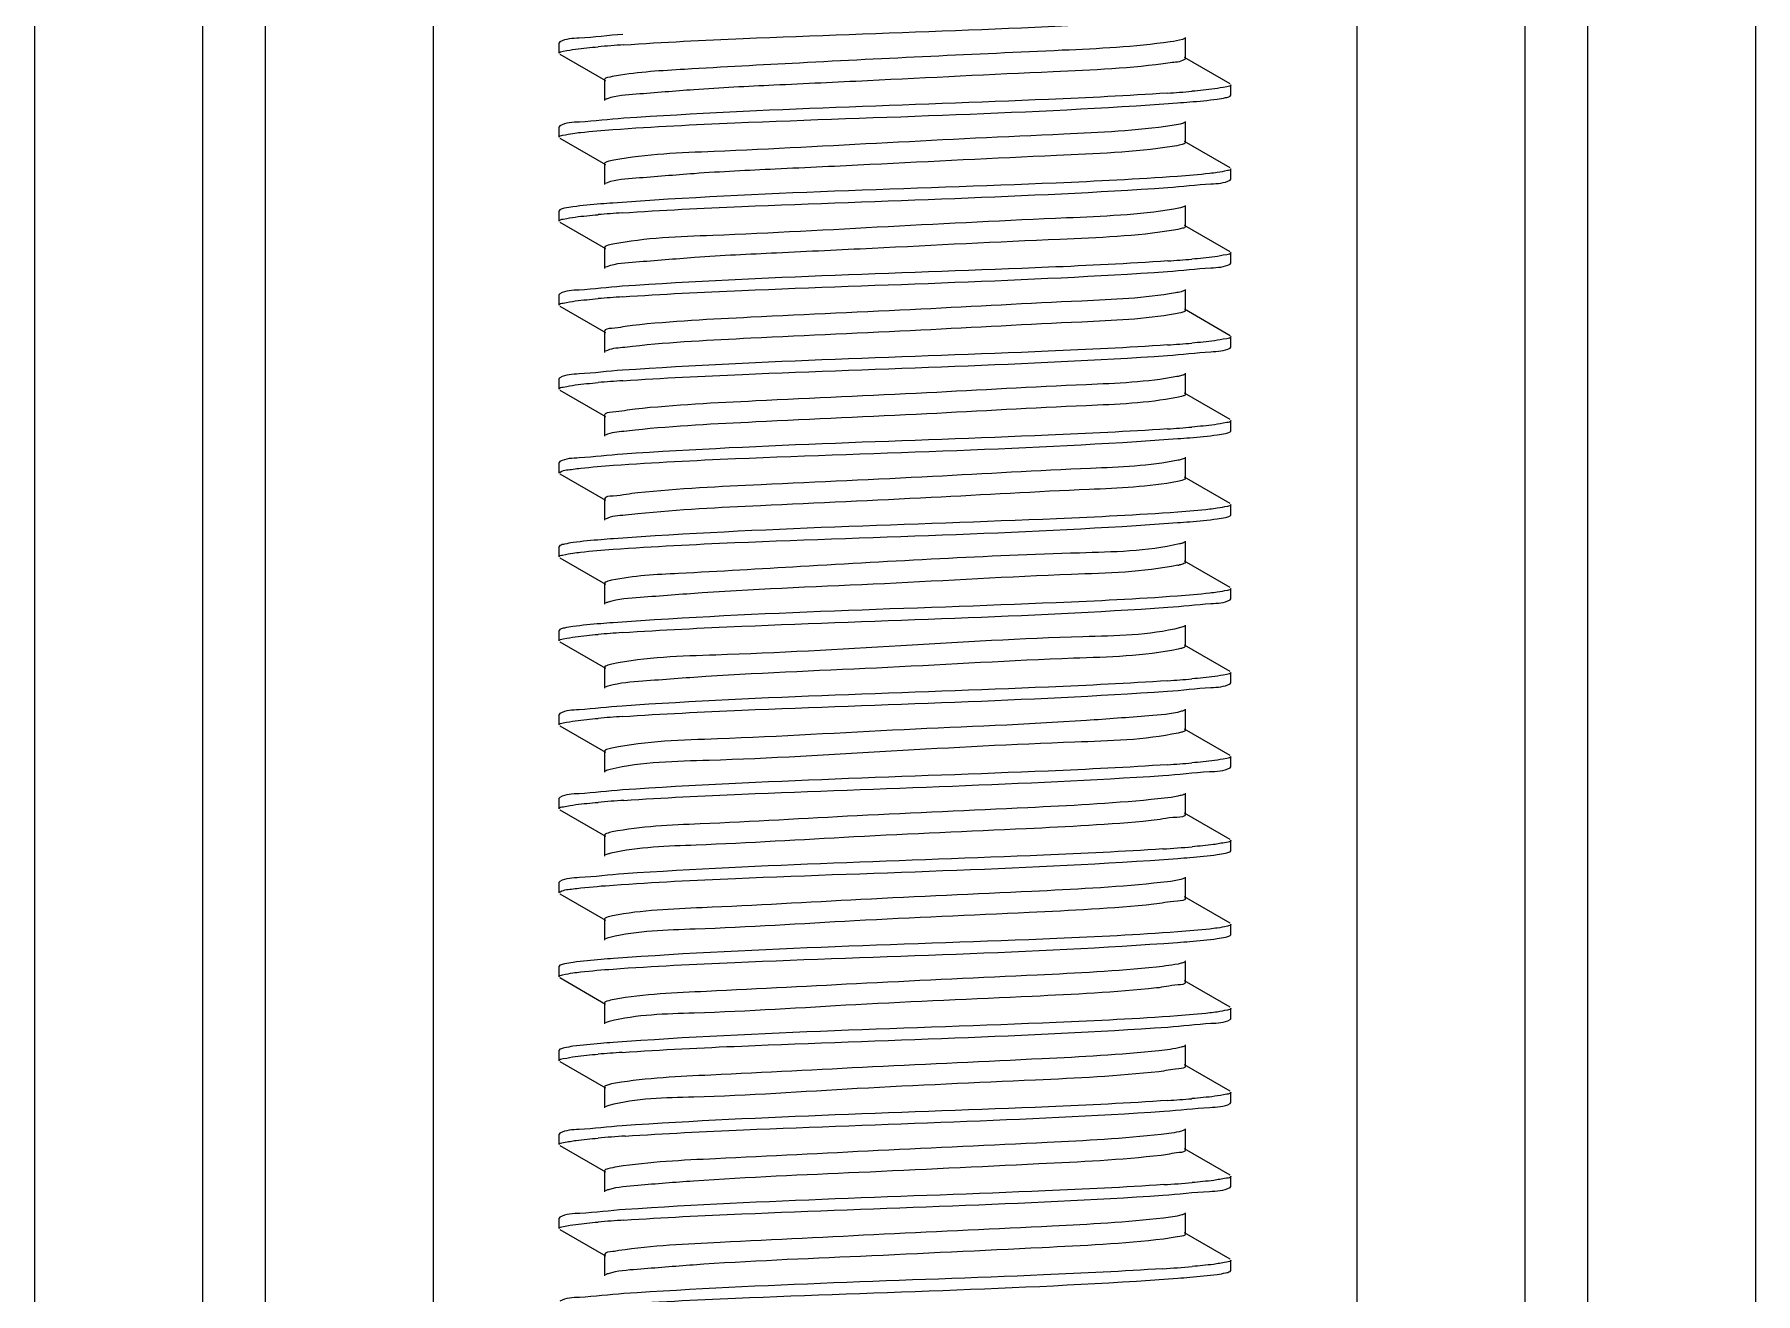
# Model space of a CAD drawing. Extents: x 27938 to 1042331, y -235042 to 1535213.
# Drawn here: x 707864.7 to 708352.9, y 729209.4 to 729566.5 of the extents above; entities that cross this region are included whole.
import ezdxf

# ---------------------------------------------------------------- set-up
doc = ezdxf.new("R2010")
doc.units = 0
doc.header["$LTSCALE"] = 1000
doc.header["$MEASUREMENT"] = 0

msp = doc.modelspace()

# ---------------------------------------------------------------- linework, layer by layer
at = {"linetype": 'Continuous'}
for p, q in [((707864.69, 733136.51), (707864.69, 728395.48)), ((707912.32, 733136.51), (707912.32, 728395.48)), ((707930.18, 733136.51), (707930.18, 728395.48)), ((707977.8, 733136.51), (707977.8, 728395.48)), ((708239.75, 733136.51), (708239.75, 728395.48)), ((708287.37, 733136.51), (708287.37, 728395.48)), ((708305.23, 733136.51), (708305.23, 728395.48)), ((708352.86, 733136.51), (708352.86, 728395.48)), ((708013.75, 729564.41), (708013.52, 729564.15)), ((708013.52, 729561.17), (708013.52, 729564.15)), ((708013.52, 729561.17), (708013.52, 729564.15)), ((708191.14, 729559.69), (708191.14, 729565.64)), ((708013.75, 729560.91), (708026.67, 729553.43)), ((708203.8, 729552.51), (708190.88, 729559.99)), ((708026.41, 729553.73), (708026.41, 729547.78)), ((708203.8, 729549.01), (708204.03, 729549.27)), ((708204.03, 729549.27), (708204.03, 729552.25)), ((708204.03, 729549.27), (708204.03, 729552.25)), ((708013.75, 729540.6), (708013.52, 729540.34)), ((708013.52, 729537.36), (708013.52, 729540.34)), ((708013.52, 729537.36), (708013.52, 729540.34)), ((708191.14, 729535.87), (708191.14, 729541.83)), ((708013.75, 729537.1), (708026.67, 729529.62)), ((708203.8, 729528.69), (708190.88, 729536.18)), ((708026.41, 729529.92), (708026.41, 729523.97)), ((708203.8, 729525.19), (708204.03, 729525.46)), ((708204.03, 729525.46), (708204.03, 729528.43)), ((708204.03, 729525.46), (708204.03, 729528.43)), ((708027.11, 729524.46), (708026.67, 729524.27)), ((708013.75, 729516.79), (708013.52, 729516.53)), ((708013.52, 729513.55), (708013.52, 729516.53)), ((708013.52, 729513.55), (708013.52, 729516.53)), ((708191.14, 729512.06), (708191.14, 729518.01)), ((708013.75, 729513.29), (708026.67, 729505.81)), ((708203.8, 729504.88), (708190.88, 729512.36)), ((708026.41, 729506.11), (708026.41, 729500.15)), ((708027.07, 729500.63), (708026.67, 729500.46)), ((708203.8, 729501.38), (708204.03, 729501.64)), ((708204.03, 729501.64), (708204.03, 729504.62)), ((708204.03, 729501.64), (708204.03, 729504.62)), ((708013.75, 729492.97), (708013.52, 729492.71)), ((708013.52, 729489.74), (708013.52, 729492.71)), ((708013.52, 729489.74), (708013.52, 729492.71)), ((708191.14, 729488.25), (708191.14, 729494.2)), ((708013.75, 729489.48), (708026.67, 729481.99)), ((708203.8, 729481.07), (708190.88, 729488.55)), ((708026.41, 729482.29), (708026.41, 729476.34)), ((708204.03, 729477.83), (708204.03, 729480.81)), ((708204.03, 729477.83), (708204.03, 729480.81)), ((708203.8, 729477.57), (708204.03, 729477.83)), ((708013.75, 729469.16), (708013.52, 729468.9)), ((708013.52, 729465.92), (708013.52, 729468.9)), ((708013.52, 729465.92), (708013.52, 729468.9)), ((708191.14, 729464.44), (708191.14, 729470.39)), ((708013.75, 729465.66), (708026.67, 729458.18)), ((708203.8, 729457.25), (708190.88, 729464.74)), ((708026.41, 729458.48), (708026.41, 729452.53)), ((708204.03, 729454.02), (708204.03, 729456.99)), ((708204.03, 729454.02), (708204.03, 729456.99)), ((708203.8, 729453.76), (708204.03, 729454.02)), ((708191.14, 729440.62), (708191.14, 729446.58)), ((708013.75, 729445.35), (708013.52, 729445.09)), ((708013.52, 729442.11), (708013.52, 729445.09)), ((708013.52, 729442.11), (708013.52, 729445.09)), ((708013.75, 729441.85), (708026.67, 729434.37)), ((708203.8, 729433.44), (708190.88, 729440.92)), ((708026.41, 729434.67), (708026.41, 729428.72)), ((708204.03, 729430.2), (708204.03, 729433.18)), ((708204.03, 729430.2), (708204.03, 729433.18)), ((708203.8, 729429.94), (708204.03, 729430.2)), ((708191.14, 729416.81), (708191.14, 729422.76)), ((708013.75, 729421.54), (708013.52, 729421.27)), ((708013.52, 729418.3), (708013.52, 729421.27)), ((708013.52, 729418.3), (708013.52, 729421.27)), ((708013.75, 729418.04), (708026.67, 729410.56)), ((708203.8, 729409.63), (708190.88, 729417.11)), ((708026.41, 729410.86), (708026.41, 729404.9)), ((708204.03, 729406.39), (708204.03, 729409.37)), ((708204.03, 729406.39), (708204.03, 729409.37)), ((708203.8, 729406.13), (708204.03, 729406.39)), ((708013.75, 729397.72), (708013.52, 729397.46)), ((708191.14, 729393), (708191.14, 729398.95)), ((708013.52, 729394.49), (708013.52, 729397.46)), ((708013.52, 729394.49), (708013.52, 729397.46)), ((708013.75, 729394.22), (708026.67, 729386.74)), ((708203.8, 729385.82), (708190.88, 729393.3)), ((708189.76, 729392.3), (708189.09, 729392.15)), ((708026.41, 729387.04), (708026.41, 729381.09)), ((708204.03, 729382.58), (708204.03, 729385.56)), ((708204.03, 729382.58), (708204.03, 729385.56)), ((708203.8, 729382.32), (708204.03, 729382.58)), ((708013.75, 729373.91), (708013.52, 729373.65)), ((708013.52, 729370.67), (708013.52, 729373.65)), ((708013.52, 729370.67), (708013.52, 729373.65)), ((708191.14, 729369.18), (708191.14, 729375.14)), ((708013.75, 729370.41), (708026.67, 729362.93)), ((708190.05, 729368.57), (708189.13, 729368.35)), ((708203.8, 729362), (708190.88, 729369.49)), ((708026.41, 729363.23), (708026.41, 729357.28)), ((708203.8, 729358.51), (708204.03, 729358.77)), ((708204.03, 729358.77), (708204.03, 729361.74)), ((708204.03, 729358.77), (708204.03, 729361.74)), ((708013.75, 729350.1), (708013.52, 729349.84)), ((708013.52, 729346.86), (708013.52, 729349.84)), ((708013.52, 729346.86), (708013.52, 729349.84)), ((708191.14, 729345.37), (708191.14, 729351.32)), ((708013.75, 729346.6), (708026.67, 729339.12)), ((708203.8, 729338.19), (708190.88, 729345.67)), ((708026.41, 729339.42), (708026.41, 729333.46)), ((708203.8, 729334.69), (708204.03, 729334.95)), ((708204.03, 729334.95), (708204.03, 729337.93)), ((708204.03, 729334.95), (708204.03, 729337.93)), ((708013.75, 729326.28), (708013.52, 729326.02)), ((708013.52, 729323.05), (708013.52, 729326.02)), ((708013.52, 729323.05), (708013.52, 729326.02)), ((708191.14, 729321.56), (708191.14, 729327.51)), ((708013.75, 729322.79), (708026.67, 729315.3)), ((708203.8, 729314.38), (708190.88, 729321.86)), ((708026.41, 729315.61), (708026.41, 729309.65)), ((708203.8, 729310.88), (708204.03, 729311.14)), ((708204.03, 729311.14), (708204.03, 729314.12)), ((708204.03, 729311.14), (708204.03, 729314.12)), ((708013.75, 729302.47), (708013.52, 729302.21)), ((708013.52, 729299.23), (708013.52, 729302.21)), ((708013.52, 729299.23), (708013.52, 729302.21)), ((708191.14, 729297.75), (708191.14, 729303.7)), ((708013.75, 729298.97), (708026.67, 729291.49)), ((708203.8, 729290.57), (708190.88, 729298.05)), ((708026.41, 729291.79), (708026.41, 729285.84)), ((708204.03, 729287.33), (708204.03, 729290.3)), ((708204.03, 729287.33), (708204.03, 729290.3)), ((708203.8, 729287.07), (708204.03, 729287.33)), ((708013.75, 729278.66), (708013.52, 729278.4)), ((708013.52, 729275.42), (708013.52, 729278.4)), ((708013.52, 729275.42), (708013.52, 729278.4)), ((708191.14, 729273.93), (708191.14, 729279.89)), ((708013.75, 729275.16), (708026.67, 729267.68)), ((708203.8, 729266.75), (708190.88, 729274.23)), ((708026.41, 729267.98), (708026.41, 729262.03)), ((708204.03, 729263.51), (708204.03, 729266.49)), ((708204.03, 729263.51), (708204.03, 729266.49)), ((708203.8, 729263.25), (708204.03, 729263.51)), ((708191.14, 729250.12), (708191.14, 729256.07)), ((708013.75, 729254.85), (708013.52, 729254.59)), ((708013.52, 729251.61), (708013.52, 729254.59)), ((708013.52, 729251.61), (708013.52, 729254.59)), ((708013.75, 729251.35), (708026.67, 729243.87)), ((708203.8, 729242.94), (708190.88, 729250.42)), ((708026.41, 729244.17), (708026.41, 729238.21)), ((708204.03, 729239.7), (708204.03, 729242.68)), ((708204.03, 729239.7), (708204.03, 729242.68)), ((708203.8, 729239.44), (708204.03, 729239.7)), ((708191.14, 729226.31), (708191.14, 729232.26)), ((708013.75, 729231.03), (708013.52, 729230.77)), ((708013.52, 729227.8), (708013.52, 729230.77)), ((708013.52, 729227.8), (708013.52, 729230.77)), ((708013.75, 729227.53), (708026.67, 729220.05)), ((708203.8, 729219.13), (708190.88, 729226.61)), ((708026.41, 729220.35), (708026.41, 729214.4)), ((708204.03, 729215.89), (708204.03, 729218.87)), ((708204.03, 729215.89), (708204.03, 729218.87)), ((708203.8, 729215.63), (708204.03, 729215.89))]:
    msp.add_line(p, q, dxfattribs=at)
for centre, radius, start, end in [((708059.28, 729149.82), 414.65, 93.7954, 94.806), ((708158.64, 729959.03), 410.07, 273.829, 274.8033), ((708058.74, 729108.92), 407.91, 93.8436, 94.8035), ((708158.82, 729909.12), 407.77, 273.8442, 274.8035), ((708058.81, 729084.23), 408.78, 93.8362, 94.8047), ((708158.7, 729886.75), 409.22, 273.8345, 274.8034), ((708058.99, 729058.24), 410.97, 93.8204, 94.8056), ((708158.64, 729863.7), 409.99, 273.8294, 274.8033), ((708185.24, 729434.53), 18.96, 281.4996, 282.8069), ((708058.74, 728989.86), 407.9, 93.8437, 94.8034), ((708158.82, 729789.99), 407.71, 273.8446, 274.8036), ((708058.81, 728965.22), 408.74, 93.8366, 94.8046), ((708158.71, 729767.65), 409.19, 273.8348, 274.8034), ((708059.43, 728933.58), 416.58, 93.7887, 94.801), ((708156.95, 729765.96), 431.38, 273.6947, 274.7994), ((708058.74, 728870.8), 407.89, 93.8438, 94.8034), ((708158.83, 729670.87), 407.66, 273.845, 274.8036), ((708059.87, 728832.72), 422.21, 93.753, 94.8001), ((708157.35, 729665.69), 426.34, 273.7263, 274.8), ((708059.44, 728814.34), 416.76, 93.7875, 94.801), ((708156.97, 729646.74), 431.22, 273.6957, 274.7994)]:
    msp.add_arc(centre, radius, start, end, dxfattribs=at)
for points, knots in [([(708031.83, 729563.56), (708043.13, 729564.33), (708094.52, 729566.8), (708145.98, 729567.99), (708186.02, 729570.71)], [0, 0, 0, 0, 0.21997, 1, 1, 1, 1]), ([(708031.61, 729566.53), (708027.48, 729566.25), (708021.68, 729565.44), (708015.36, 729565.34), (708013.75, 729564.41)], [0, 0, 0, 0, 0.690434, 1, 1, 1, 1]), ([(708186.86, 729564.41), (708176.72, 729562.95), (708141.55, 729561.35), (708095.63, 729559.22), (708053.5, 729556.88), (708036.14, 729555.86), (708029.75, 729554.82)], [0, 0, 0, 0, 0.195214, 0.66949, 0.876579, 1, 1, 1, 1]), ([(708190.87, 729565.34), (708190.7, 729565.24), (708189.4, 729564.76), (708188.02, 729564.58), (708186.86, 729564.41)], [0, 0, 0, 0, 0.145106, 1, 1, 1, 1]), ([(708013.52, 729561.17), (708013.52, 729561.61), (708015.81, 729561.89), (708016.97, 729562.21), (708018.13, 729562.36)], [0, 0, 0, 0, 0.271456, 1, 1, 1, 1]), ([(708191.14, 729559.69), (708191.14, 729559.55), (708189.64, 729558.56), (708188.21, 729558.66), (708186.86, 729558.46)], [0, 0, 0, 0, 0.090621, 1, 1, 1, 1]), ([(708029.75, 729554.82), (708028.91, 729554.68), (708028.01, 729554.46), (708026.41, 729554.07), (708026.41, 729553.73)], [0, 0, 0, 0, 0.718866, 1, 1, 1, 1]), ([(708186.86, 729558.46), (708175.87, 729556.87), (708147.15, 729555.7), (708109.68, 729553.77), (708075.71, 729552.17), (708053.78, 729551.11), (708038.11, 729549.71), (708029.77, 729549.18), (708027.16, 729548.29)], [0, 0, 0, 0, 0.2081, 0.537452, 0.703534, 0.845734, 0.94828, 1, 1, 1, 1]), ([(708186.02, 729549.88), (708174.78, 729549.11), (708123.39, 729546.64), (708071.93, 729545.43), (708031.83, 729542.73)], [0, 0, 0, 0, 0.218927, 1, 1, 1, 1]), ([(708204.03, 729552.25), (708204.03, 729551.81), (708201.74, 729551.53), (708200.58, 729551.21), (708199.42, 729551.06)], [0, 0, 0, 0, 0.27149, 1, 1, 1, 1]), ([(708200.17, 729548.19), (708200.96, 729548.3), (708202.18, 729548.51), (708203.41, 729548.79), (708203.8, 729549.01)], [0, 0, 0, 0, 0.642991, 1, 1, 1, 1]), ([(708027.16, 729548.29), (708027.07, 729548.26), (708026.9, 729548.2), (708026.74, 729548.12), (708026.67, 729548.08)], [0, 0, 0, 0, 0.55363, 1, 1, 1, 1]), ([(708028.79, 729539.54), (708040.28, 729540.38), (708093.66, 729542.98), (708147.11, 729544.03), (708188.91, 729547.1)], [0, 0, 0, 0, 0.21564, 1, 1, 1, 1]), ([(708188.91, 729547.1), (708190.07, 729547.19), (708193.83, 729547.48), (708197.59, 729547.82), (708200.17, 729548.19)], [0, 0, 0, 0, 0.30751, 1, 1, 1, 1]), ([(708031.83, 729542.73), (708027.65, 729542.45), (708021.78, 729541.63), (708015.38, 729541.54), (708013.75, 729540.6)], [0, 0, 0, 0, 0.690663, 1, 1, 1, 1]), ([(708017.43, 729538.45), (708018.15, 729538.55), (708021.93, 729539.01), (708025.72, 729539.31), (708028.79, 729539.54)], [0, 0, 0, 0, 0.191483, 1, 1, 1, 1]), ([(708187.37, 729540.68), (708177.22, 729539.12), (708150.21, 729537.99), (708106.91, 729535.84), (708064.41, 729533.48), (708038.37, 729532.6), (708029.01, 729530.87)], [0, 0, 0, 0, 0.194105, 0.509785, 0.82001, 1, 1, 1, 1]), ([(708190.88, 729541.53), (708190.5, 729541.31), (708189.3, 729541.01), (708188.13, 729540.79), (708187.37, 729540.68)], [0, 0, 0, 0, 0.36416, 1, 1, 1, 1]), ([(708013.52, 729537.36), (708013.52, 729537.74), (708015.44, 729538.05), (708016.45, 729538.31), (708017.43, 729538.45)], [0, 0, 0, 0, 0.274278, 1, 1, 1, 1]), ([(708187.37, 729534.72), (708176.54, 729533.06), (708147.85, 729531.96), (708110.34, 729529.99), (708076.09, 729528.37), (708053.91, 729527.32), (708038.12, 729525.88), (708029.71, 729525.38), (708027.11, 729524.46)], [0, 0, 0, 0, 0.204575, 0.534732, 0.702004, 0.845303, 0.948449, 1, 1, 1, 1]), ([(708191.14, 729535.87), (708191.14, 729535.5), (708189.32, 729535.11), (708188.32, 729534.87), (708187.37, 729534.72)], [0, 0, 0, 0, 0.278319, 1, 1, 1, 1]), ([(708029.01, 729530.87), (708028.36, 729530.75), (708027.62, 729530.58), (708026.41, 729530.19), (708026.41, 729529.92)], [0, 0, 0, 0, 0.712667, 1, 1, 1, 1]), ([(708188.91, 729526.27), (708177.45, 729525.42), (708124.08, 729522.82), (708070.62, 729521.77), (708028.79, 729518.7)], [0, 0, 0, 0, 0.215051, 1, 1, 1, 1]), ([(708186.16, 729523.1), (708190.24, 729523.37), (708195.97, 729524.17), (708202.21, 729524.28), (708203.8, 729525.19)], [0, 0, 0, 0, 0.690176, 1, 1, 1, 1]), ([(708200.17, 729527.35), (708199.46, 729527.25), (708195.71, 729526.79), (708191.95, 729526.49), (708188.91, 729526.27)], [0, 0, 0, 0, 0.191313, 1, 1, 1, 1]), ([(708204.03, 729528.43), (708204.03, 729528.06), (708202.14, 729527.74), (708201.14, 729527.49), (708200.17, 729527.35)], [0, 0, 0, 0, 0.274533, 1, 1, 1, 1]), ([(708031.4, 729515.91), (708042.69, 729516.68), (708094.27, 729519.16), (708145.92, 729520.35), (708186.16, 729523.1)], [0, 0, 0, 0, 0.219067, 1, 1, 1, 1]), ([(708017.43, 729517.62), (708016.63, 729517.5), (708015.4, 729517.29), (708014.14, 729517.01), (708013.75, 729516.79)], [0, 0, 0, 0, 0.643579, 1, 1, 1, 1]), ([(708028.79, 729518.7), (708027.63, 729518.62), (708023.83, 729518.32), (708020.04, 729517.98), (708017.43, 729517.62)], [0, 0, 0, 0, 0.307323, 1, 1, 1, 1]), ([(708187.85, 729516.94), (708177.81, 729515.29), (708150.69, 729514.24), (708107.11, 729512.04), (708064.27, 729509.61), (708038.04, 729508.83), (708028.72, 729507.01)], [0, 0, 0, 0, 0.1914, 0.508904, 0.82143, 1, 1, 1, 1]), ([(708190.87, 729517.71), (708190.54, 729517.52), (708189.51, 729517.24), (708188.49, 729517.05), (708187.85, 729516.94)], [0, 0, 0, 0, 0.370146, 1, 1, 1, 1]), ([(708013.52, 729513.55), (708013.52, 729513.98), (708015.8, 729514.27), (708016.95, 729514.58), (708018.1, 729514.73)], [0, 0, 0, 0, 0.271597, 1, 1, 1, 1]), ([(708187.85, 729510.99), (708177.19, 729509.23), (708148.54, 729508.23), (708111.02, 729506.2), (708076.48, 729504.58), (708054.07, 729503.52), (708038.14, 729502.06), (708029.67, 729501.58), (708027.07, 729500.63)], [0, 0, 0, 0, 0.200932, 0.531835, 0.700309, 0.844745, 0.948548, 1, 1, 1, 1]), ([(708191.14, 729512.06), (708191.13, 729511.73), (708189.57, 729511.34), (708188.67, 729511.12), (708187.85, 729510.99)], [0, 0, 0, 0, 0.281673, 1, 1, 1, 1]), ([(708028.72, 729507.01), (708028.14, 729506.89), (708027.46, 729506.74), (708026.41, 729506.35), (708026.41, 729506.11)], [0, 0, 0, 0, 0.709469, 1, 1, 1, 1]), ([(708186.16, 729502.26), (708174.87, 729501.49), (708123.29, 729499), (708071.64, 729497.82), (708031.4, 729495.07)], [0, 0, 0, 0, 0.219037, 1, 1, 1, 1]), ([(708186.07, 729499.28), (708190.17, 729499.56), (708195.93, 729500.35), (708202.2, 729500.46), (708203.8, 729501.38)], [0, 0, 0, 0, 0.690266, 1, 1, 1, 1]), ([(708204.03, 729504.62), (708204.03, 729504.19), (708201.75, 729503.9), (708200.6, 729503.59), (708199.46, 729503.44)], [0, 0, 0, 0, 0.27161, 1, 1, 1, 1]), ([(708031.47, 729492.1), (708042.74, 729492.87), (708094.28, 729495.35), (708145.88, 729496.54), (708186.07, 729499.28)], [0, 0, 0, 0, 0.219143, 1, 1, 1, 1]), ([(708013.52, 729489.74), (708013.52, 729490.17), (708015.79, 729490.45), (708016.94, 729490.76), (708018.08, 729490.91)], [0, 0, 0, 0, 0.271633, 1, 1, 1, 1]), ([(708031.4, 729495.07), (708027.32, 729494.79), (708021.59, 729494), (708015.34, 729493.89), (708013.75, 729492.97)], [0, 0, 0, 0, 0.690196, 1, 1, 1, 1]), ([(708188.29, 729493.2), (708179.54, 729491.66), (708155.36, 729490.69), (708115.27, 729488.46), (708072.78, 729486.55), (708045.49, 729485.17), (708034.34, 729483.97)], [0, 0, 0, 0, 0.172879, 0.468878, 0.781995, 1, 1, 1, 1]), ([(708190.87, 729493.9), (708190.58, 729493.73), (708189.71, 729493.48), (708188.84, 729493.3), (708188.29, 729493.2)], [0, 0, 0, 0, 0.376739, 1, 1, 1, 1]), ([(708188.29, 729487.25), (708179.54, 729485.7), (708155.36, 729484.74), (708115.27, 729482.5), (708072.78, 729480.6), (708045.49, 729479.22), (708034.34, 729478.02)], [0, 0, 0, 0, 0.172879, 0.468878, 0.781995, 1, 1, 1, 1]), ([(708191.14, 729488.25), (708191.13, 729487.96), (708189.81, 729487.56), (708189.01, 729487.38), (708188.29, 729487.25)], [0, 0, 0, 0, 0.285344, 1, 1, 1, 1]), ([(708034.34, 729483.97), (708032.36, 729483.76), (708030.47, 729483.18), (708026.41, 729483.02), (708026.42, 729482.29)], [0, 0, 0, 0, 0.733223, 1, 1, 1, 1]), ([(708204.03, 729480.81), (708204.03, 729480.37), (708201.74, 729480.09), (708200.59, 729479.77), (708199.43, 729479.63)], [0, 0, 0, 0, 0.271534, 1, 1, 1, 1]), ([(708034.34, 729478.02), (708033.38, 729477.91), (708030.84, 729477.54), (708028.08, 729477.46), (708026.67, 729476.64)], [0, 0, 0, 0, 0.372684, 1, 1, 1, 1]), ([(708186.07, 729478.44), (708174.79, 729477.67), (708123.25, 729475.19), (708071.66, 729474), (708031.47, 729471.26)], [0, 0, 0, 0, 0.219178, 1, 1, 1, 1]), ([(708186.02, 729475.46), (708190.14, 729475.74), (708195.91, 729476.54), (708202.19, 729476.65), (708203.8, 729477.57)], [0, 0, 0, 0, 0.690313, 1, 1, 1, 1]), ([(708031.47, 729471.26), (708027.37, 729470.99), (708021.62, 729470.19), (708015.35, 729470.08), (708013.75, 729469.16)], [0, 0, 0, 0, 0.690275, 1, 1, 1, 1]), ([(708031.61, 729468.3), (708042.89, 729469.06), (708094.36, 729471.54), (708145.9, 729472.73), (708186.02, 729475.46)], [0, 0, 0, 0, 0.219437, 1, 1, 1, 1]), ([(708013.52, 729465.92), (708013.52, 729466.35), (708015.8, 729466.64), (708016.95, 729466.95), (708018.09, 729467.1)], [0, 0, 0, 0, 0.271588, 1, 1, 1, 1]), ([(708188.71, 729469.47), (708180.25, 729467.85), (708156.45, 729466.99), (708116.72, 729464.69), (708074.05, 729462.82), (708046.45, 729461.41), (708035.07, 729460.24)], [0, 0, 0, 0, 0.167774, 0.461831, 0.776883, 1, 1, 1, 1]), ([(708190.87, 729470.09), (708190.62, 729469.94), (708189.9, 729469.71), (708189.16, 729469.55), (708188.71, 729469.47)], [0, 0, 0, 0, 0.384134, 1, 1, 1, 1]), ([(708188.71, 729463.51), (708180.25, 729461.9), (708156.45, 729461.04), (708116.72, 729458.73), (708074.05, 729456.86), (708046.45, 729455.46), (708035.07, 729454.28)], [0, 0, 0, 0, 0.167774, 0.461831, 0.776883, 1, 1, 1, 1]), ([(708191.14, 729464.44), (708191.13, 729464.18), (708190.03, 729463.79), (708189.32, 729463.63), (708188.71, 729463.51)], [0, 0, 0, 0, 0.289775, 1, 1, 1, 1]), ([(708035.07, 729460.24), (708032.91, 729460.01), (708030.86, 729459.36), (708026.41, 729459.27), (708026.42, 729458.48)], [0, 0, 0, 0, 0.734072, 1, 1, 1, 1]), ([(708204.03, 729456.99), (708204.03, 729456.56), (708201.74, 729456.28), (708200.58, 729455.96), (708199.42, 729455.81)], [0, 0, 0, 0, 0.271494, 1, 1, 1, 1]), ([(708035.07, 729454.28), (708034.01, 729454.17), (708031.23, 729453.77), (708028.21, 729453.72), (708026.67, 729452.83)], [0, 0, 0, 0, 0.374658, 1, 1, 1, 1]), ([(708028.95, 729444.3), (708040.46, 729445.14), (708093.8, 729447.74), (708147.22, 729448.78), (708188.97, 729451.86)], [0, 0, 0, 0, 0.216129, 1, 1, 1, 1]), ([(708186.02, 729454.63), (708174.76, 729453.86), (708123.29, 729451.38), (708071.75, 729450.19), (708031.61, 729447.46)], [0, 0, 0, 0, 0.219145, 1, 1, 1, 1]), ([(708188.97, 729451.86), (708190.12, 729451.94), (708193.87, 729452.24), (708197.61, 729452.57), (708200.19, 729452.94)], [0, 0, 0, 0, 0.307527, 1, 1, 1, 1]), ([(708200.19, 729452.94), (708200.97, 729453.05), (708202.18, 729453.26), (708203.42, 729453.54), (708203.8, 729453.76)], [0, 0, 0, 0, 0.642834, 1, 1, 1, 1]), ([(708031.61, 729447.46), (708027.47, 729447.18), (708021.68, 729446.38), (708015.36, 729446.27), (708013.75, 729445.35)], [0, 0, 0, 0, 0.690428, 1, 1, 1, 1]), ([(708013.52, 729442.11), (708013.52, 729442.23), (708014.93, 729443.12), (708016.23, 729443.03), (708017.48, 729443.21)], [0, 0, 0, 0, 0.088901, 1, 1, 1, 1]), ([(708017.48, 729443.21), (708018.21, 729443.31), (708022.02, 729443.77), (708025.85, 729444.07), (708028.95, 729444.3)], [0, 0, 0, 0, 0.191572, 1, 1, 1, 1]), ([(708189.09, 729445.73), (708180.94, 729444.04), (708157.53, 729443.3), (708118.18, 729440.91), (708075.33, 729439.08), (708047.45, 729437.65), (708035.82, 729436.5)], [0, 0, 0, 0, 0.162646, 0.454753, 0.771748, 1, 1, 1, 1]), ([(708190.88, 729446.27), (708190.66, 729446.15), (708190.07, 729445.95), (708189.46, 729445.81), (708189.09, 729445.73)], [0, 0, 0, 0, 0.392529, 1, 1, 1, 1]), ([(708188.93, 729439.74), (708180.69, 729438.1), (708157.23, 729437.29), (708117.87, 729434.96), (708075.16, 729433.12), (708047.39, 729431.69), (708035.82, 729430.55)], [0, 0, 0, 0, 0.164346, 0.456483, 0.772538, 1, 1, 1, 1]), ([(708191.14, 729440.62), (708191.14, 729440.39), (708190.14, 729440), (708189.49, 729439.86), (708188.93, 729439.74)], [0, 0, 0, 0, 0.292517, 1, 1, 1, 1]), ([(708035.82, 729436.5), (708033.47, 729436.27), (708031.27, 729435.55), (708026.41, 729435.52), (708026.42, 729434.67)], [0, 0, 0, 0, 0.734772, 1, 1, 1, 1]), ([(708200.19, 729432.1), (708199.48, 729432), (708195.75, 729431.54), (708192, 729431.24), (708188.97, 729431.02)], [0, 0, 0, 0, 0.191302, 1, 1, 1, 1]), ([(708204.03, 729433.18), (708204.03, 729432.81), (708202.14, 729432.49), (708201.15, 729432.24), (708200.19, 729432.1)], [0, 0, 0, 0, 0.274605, 1, 1, 1, 1]), ([(708035.82, 729430.55), (708034.66, 729430.43), (708031.64, 729430), (708028.34, 729429.99), (708026.67, 729429.02)], [0, 0, 0, 0, 0.376452, 1, 1, 1, 1]), ([(708028.8, 729420.47), (708040.29, 729421.32), (708093.66, 729423.92), (708147.12, 729424.96), (708188.91, 729428.04)], [0, 0, 0, 0, 0.215653, 1, 1, 1, 1]), ([(708188.97, 729431.02), (708177.53, 729430.18), (708124.19, 729427.58), (708070.77, 729426.51), (708028.95, 729423.46)], [0, 0, 0, 0, 0.214712, 1, 1, 1, 1]), ([(708188.91, 729428.04), (708190.07, 729428.13), (708193.83, 729428.42), (708197.59, 729428.76), (708200.17, 729429.12)], [0, 0, 0, 0, 0.307511, 1, 1, 1, 1]), ([(708200.17, 729429.12), (708200.96, 729429.23), (708202.18, 729429.45), (708203.41, 729429.72), (708203.8, 729429.94)], [0, 0, 0, 0, 0.642987, 1, 1, 1, 1]), ([(708017.48, 729422.37), (708016.66, 729422.26), (708015.42, 729422.04), (708014.14, 729421.76), (708013.75, 729421.54)], [0, 0, 0, 0, 0.644071, 1, 1, 1, 1]), ([(708028.95, 729423.46), (708027.77, 729423.38), (708023.94, 729423.08), (708020.11, 729422.74), (708017.48, 729422.37)], [0, 0, 0, 0, 0.307216, 1, 1, 1, 1]), ([(708190.87, 729422.46), (708190.7, 729422.36), (708190.22, 729422.18), (708189.74, 729422.06), (708189.44, 729421.99)], [0, 0, 0, 0, 0.401923, 1, 1, 1, 1]), ([(708013.52, 729418.3), (708013.52, 729418.67), (708015.44, 729418.99), (708016.45, 729419.25), (708017.43, 729419.39)], [0, 0, 0, 0, 0.274271, 1, 1, 1, 1]), ([(708017.43, 729419.39), (708018.15, 729419.49), (708021.93, 729419.95), (708025.73, 729420.25), (708028.8, 729420.47)], [0, 0, 0, 0, 0.191488, 1, 1, 1, 1]), ([(708189.44, 729421.99), (708180.19, 729419.88), (708144.01, 729419.19), (708096.81, 729416.42), (708052.63, 729413.84), (708034.64, 729413), (708028.41, 729411.69)], [0, 0, 0, 0, 0.176446, 0.666999, 0.881663, 1, 1, 1, 1]), ([(708189.02, 729415.95), (708179.13, 729413.93), (708151.15, 729413.31), (708106.3, 729410.5), (708065.37, 729409.09), (708039.35, 729406.98), (708030.33, 729406.37), (708027.4, 729405.49)], [0, 0, 0, 0, 0.18687, 0.514831, 0.834376, 0.943334, 1, 1, 1, 1]), ([(708191.13, 729416.81), (708191.13, 729416.62), (708190.4, 729416.26), (708189.87, 729416.14), (708189.44, 729416.04)], [0, 0, 0, 0, 0.301807, 1, 1, 1, 1]), ([(708028.41, 729411.69), (708027.9, 729411.59), (708027.3, 729411.45), (708026.42, 729411.07), (708026.42, 729410.86)], [0, 0, 0, 0, 0.704889, 1, 1, 1, 1]), ([(708200.17, 729408.29), (708199.46, 729408.19), (708195.72, 729407.73), (708191.95, 729407.43), (708188.91, 729407.2)], [0, 0, 0, 0, 0.191313, 1, 1, 1, 1]), ([(708204.03, 729409.37), (708204.03, 729409), (708202.14, 729408.68), (708201.14, 729408.42), (708200.17, 729408.29)], [0, 0, 0, 0, 0.274535, 1, 1, 1, 1]), ([(708027.4, 729405.49), (708027.26, 729405.45), (708027.01, 729405.37), (708026.77, 729405.26), (708026.67, 729405.2)], [0, 0, 0, 0, 0.569367, 1, 1, 1, 1]), ([(708188.91, 729407.2), (708177.45, 729406.36), (708124.08, 729403.76), (708070.63, 729402.7), (708028.8, 729399.64)], [0, 0, 0, 0, 0.215042, 1, 1, 1, 1]), ([(708031.4, 729396.85), (708042.69, 729397.61), (708094.27, 729400.1), (708145.92, 729401.29), (708186.16, 729404.03)], [0, 0, 0, 0, 0.219068, 1, 1, 1, 1]), ([(708186.16, 729404.03), (708190.24, 729404.31), (708195.97, 729405.1), (708202.21, 729405.22), (708203.8, 729406.13)], [0, 0, 0, 0, 0.690173, 1, 1, 1, 1]), ([(708017.43, 729398.55), (708016.63, 729398.44), (708015.4, 729398.22), (708014.14, 729397.95), (708013.75, 729397.72)], [0, 0, 0, 0, 0.643594, 1, 1, 1, 1]), ([(708028.8, 729399.64), (708027.63, 729399.55), (708023.84, 729399.26), (708020.04, 729398.92), (708017.43, 729398.55)], [0, 0, 0, 0, 0.307318, 1, 1, 1, 1]), ([(708189.76, 729398.26), (708180.77, 729395.98), (708153.94, 729395.79), (708110.17, 729392.97), (708065.67, 729390.55), (708038.12, 729389.9), (708028.44, 729387.89)], [0, 0, 0, 0, 0.172051, 0.492047, 0.816531, 1, 1, 1, 1]), ([(708190.87, 729398.65), (708190.73, 729398.57), (708190.36, 729398.42), (708189.98, 729398.31), (708189.76, 729398.26)], [0, 0, 0, 0, 0.41269, 1, 1, 1, 1]), ([(708013.52, 729394.49), (708013.52, 729394.92), (708015.8, 729395.2), (708016.95, 729395.52), (708018.1, 729395.66)], [0, 0, 0, 0, 0.271594, 1, 1, 1, 1]), ([(708191.13, 729393), (708191.13, 729392.83), (708190.56, 729392.5), (708190.11, 729392.39), (708189.76, 729392.3)], [0, 0, 0, 0, 0.310032, 1, 1, 1, 1]), ([(708028.44, 729387.89), (708027.93, 729387.78), (708027.32, 729387.64), (708026.42, 729387.26), (708026.42, 729387.04)], [0, 0, 0, 0, 0.705216, 1, 1, 1, 1]), ([(708189.09, 729392.15), (708179.35, 729390.13), (708151.67, 729389.53), (708107.13, 729386.73), (708066.29, 729385.28), (708040, 729383.26), (708030.77, 729382.57), (708027.67, 729381.75)], [0, 0, 0, 0, 0.184387, 0.509861, 0.829743, 0.940495, 1, 1, 1, 1]), ([(708186.16, 729383.2), (708174.87, 729382.43), (708123.29, 729379.94), (708071.64, 729378.75), (708031.4, 729376.01)], [0, 0, 0, 0, 0.219029, 1, 1, 1, 1]), ([(708204.03, 729385.56), (708204.03, 729385.12), (708201.75, 729384.84), (708200.6, 729384.53), (708199.46, 729384.38)], [0, 0, 0, 0, 0.271614, 1, 1, 1, 1]), ([(708027.67, 729381.75), (708027.47, 729381.7), (708027.13, 729381.6), (708026.8, 729381.47), (708026.68, 729381.39)], [0, 0, 0, 0, 0.58242, 1, 1, 1, 1]), ([(708031.46, 729373.04), (708042.74, 729373.8), (708094.28, 729376.29), (708145.88, 729377.48), (708186.07, 729380.21)], [0, 0, 0, 0, 0.219138, 1, 1, 1, 1]), ([(708186.07, 729380.21), (708190.17, 729380.49), (708195.93, 729381.29), (708202.2, 729381.4), (708203.8, 729382.32)], [0, 0, 0, 0, 0.690264, 1, 1, 1, 1]), ([(708031.4, 729376.01), (708027.32, 729375.73), (708021.59, 729374.94), (708015.34, 729374.83), (708013.75, 729373.91)], [0, 0, 0, 0, 0.690195, 1, 1, 1, 1]), ([(708190.05, 729374.52), (708187.04, 729373.67), (708177.94, 729373.02), (708151.8, 729370.95), (708110.91, 729369.52), (708066.19, 729366.72), (708038.32, 729366.1), (708028.5, 729364.09)], [0, 0, 0, 0, 0.057838, 0.167543, 0.487244, 0.814181, 1, 1, 1, 1]), ([(708190.88, 729374.84), (708190.77, 729374.77), (708190.49, 729374.65), (708190.21, 729374.57), (708190.05, 729374.52)], [0, 0, 0, 0, 0.425019, 1, 1, 1, 1]), ([(708013.52, 729370.67), (708013.52, 729371.1), (708015.79, 729371.39), (708016.94, 729371.7), (708018.08, 729371.85)], [0, 0, 0, 0, 0.271633, 1, 1, 1, 1]), ([(708189.13, 729368.35), (708179.53, 729366.33), (708152.15, 729365.7), (708107.85, 729363.24), (708064.02, 729360.54), (708037.12, 729360.19), (708027.97, 729358.02)], [0, 0, 0, 0, 0.182223, 0.50526, 0.82533, 1, 1, 1, 1]), ([(708191.13, 729369.18), (708191.13, 729369.05), (708190.7, 729368.75), (708190.33, 729368.65), (708190.05, 729368.57)], [0, 0, 0, 0, 0.320305, 1, 1, 1, 1]), ([(708028.5, 729364.09), (708027.97, 729363.98), (708027.35, 729363.84), (708026.42, 729363.46), (708026.42, 729363.23)], [0, 0, 0, 0, 0.705925, 1, 1, 1, 1]), ([(708186.07, 729359.38), (708174.79, 729358.61), (708123.25, 729356.13), (708071.65, 729354.94), (708031.46, 729352.2)], [0, 0, 0, 0, 0.219177, 1, 1, 1, 1]), ([(708204.03, 729361.74), (708204.03, 729361.31), (708201.74, 729361.02), (708200.59, 729360.71), (708199.44, 729360.56)], [0, 0, 0, 0, 0.271536, 1, 1, 1, 1]), ([(708027.97, 729358.02), (708027.71, 729357.95), (708027.27, 729357.84), (708026.84, 729357.67), (708026.68, 729357.58)], [0, 0, 0, 0, 0.593796, 1, 1, 1, 1]), ([(708031.9, 729349.25), (708043.04, 729350), (708093.99, 729352.45), (708144.99, 729353.69), (708184.75, 729356.31)], [0, 0, 0, 0, 0.218817, 1, 1, 1, 1]), ([(708184.75, 729356.31), (708189.17, 729356.6), (708195.34, 729357.46), (708202.09, 729357.52), (708203.8, 729358.51)], [0, 0, 0, 0, 0.691533, 1, 1, 1, 1]), ([(708031.46, 729352.2), (708027.36, 729351.92), (708021.61, 729351.12), (708015.35, 729351.02), (708013.75, 729350.1)], [0, 0, 0, 0, 0.690271, 1, 1, 1, 1]), ([(708181.41, 729349.46), (708169.78, 729348.33), (708141.98, 729346.9), (708099.3, 729345.07), (708060.09, 729342.73), (708036.76, 729341.94), (708028.58, 729340.29)], [0, 0, 0, 0, 0.228997, 0.545176, 0.836537, 1, 1, 1, 1]), ([(708190.3, 729350.78), (708189.86, 729350.64), (708186.93, 729349.99), (708183.94, 729349.71), (708181.41, 729349.46)], [0, 0, 0, 0, 0.152407, 1, 1, 1, 1]), ([(708190.88, 729351.02), (708190.8, 729350.98), (708190.61, 729350.89), (708190.41, 729350.82), (708190.3, 729350.78)], [0, 0, 0, 0, 0.43932, 1, 1, 1, 1]), ([(708013.52, 729346.86), (708013.52, 729347.3), (708015.88, 729347.58), (708017.07, 729347.91), (708018.25, 729348.06)], [0, 0, 0, 0, 0.27108, 1, 1, 1, 1]), ([(708191.14, 729345.37), (708191.14, 729344.49), (708186.12, 729344.5), (708183.84, 729343.75), (708181.41, 729343.51)], [0, 0, 0, 0, 0.265195, 1, 1, 1, 1]), ([(708028.58, 729340.29), (708028.03, 729340.18), (708027.39, 729340.03), (708026.42, 729339.65), (708026.42, 729339.42)], [0, 0, 0, 0, 0.706927, 1, 1, 1, 1]), ([(708181.41, 729343.51), (708169.63, 729342.36), (708141.51, 729340.92), (708098.46, 729339.12), (708059.29, 729336.63), (708036.08, 729336.03), (708028.16, 729334.25)], [0, 0, 0, 0, 0.23121, 0.549998, 0.841262, 1, 1, 1, 1]), ([(708028.16, 729334.25), (708027.85, 729334.18), (708027.35, 729334.05), (708026.86, 729333.87), (708026.68, 729333.77)], [0, 0, 0, 0, 0.599352, 1, 1, 1, 1]), ([(708184.75, 729335.48), (708173.46, 729334.73), (708122.52, 729332.29), (708071.51, 729331.09), (708031.9, 729328.42)], [0, 0, 0, 0, 0.221759, 1, 1, 1, 1]), ([(708204.03, 729337.93), (708204.03, 729337.47), (708201.58, 729337.2), (708200.36, 729336.86), (708199.13, 729336.71)], [0, 0, 0, 0, 0.270528, 1, 1, 1, 1]), ([(708200.19, 729333.87), (708200.97, 729333.99), (708202.18, 729334.2), (708203.42, 729334.47), (708203.8, 729334.69)], [0, 0, 0, 0, 0.642828, 1, 1, 1, 1]), ([(708028.96, 729325.23), (708040.47, 729326.07), (708093.81, 729328.67), (708147.23, 729329.72), (708188.97, 729332.79)], [0, 0, 0, 0, 0.216148, 1, 1, 1, 1]), ([(708188.97, 729332.79), (708190.12, 729332.88), (708193.87, 729333.17), (708197.61, 729333.51), (708200.19, 729333.87)], [0, 0, 0, 0, 0.307527, 1, 1, 1, 1]), ([(708031.9, 729328.42), (708027.7, 729328.13), (708021.81, 729327.32), (708015.39, 729327.22), (708013.75, 729326.28)], [0, 0, 0, 0, 0.690689, 1, 1, 1, 1]), ([(708017.48, 729324.14), (708018.21, 729324.24), (708022.03, 729324.71), (708025.86, 729325.01), (708028.96, 729325.23)], [0, 0, 0, 0, 0.191574, 1, 1, 1, 1]), ([(708182.18, 729325.73), (708170.69, 729324.56), (708142.98, 729323.15), (708100.23, 729321.29), (708060.65, 729318.96), (708037.01, 729318.14), (708028.68, 729316.5)], [0, 0, 0, 0, 0.22522, 0.541066, 0.834324, 1, 1, 1, 1]), ([(708190.88, 729327.21), (708190.56, 729327.03), (708187.68, 729326.24), (708184.75, 729325.99), (708182.18, 729325.73)], [0, 0, 0, 0, 0.123951, 1, 1, 1, 1]), ([(708013.52, 729323.05), (708013.52, 729323.17), (708014.93, 729324.06), (708016.23, 729323.97), (708017.48, 729324.14)], [0, 0, 0, 0, 0.088892, 1, 1, 1, 1]), ([(708182.18, 729319.77), (708170.43, 729318.58), (708142.13, 729317.14), (708098.7, 729315.35), (708059.2, 729312.74), (708035.79, 729312.28), (708027.92, 729310.38)], [0, 0, 0, 0, 0.229214, 0.549847, 0.842959, 1, 1, 1, 1]), ([(708191.13, 729321.56), (708191.14, 729320.75), (708186.52, 729320.68), (708184.42, 729320), (708182.18, 729319.77)], [0, 0, 0, 0, 0.265624, 1, 1, 1, 1]), ([(708028.68, 729316.5), (708028.11, 729316.38), (708027.44, 729316.23), (708026.42, 729315.85), (708026.42, 729315.61)], [0, 0, 0, 0, 0.708145, 1, 1, 1, 1]), ([(708027.92, 729310.38), (708027.67, 729310.32), (708027.25, 729310.2), (708026.83, 729310.04), (708026.68, 729309.95)], [0, 0, 0, 0, 0.591731, 1, 1, 1, 1]), ([(708188.97, 729311.96), (708177.54, 729311.11), (708124.2, 729308.51), (708070.78, 729307.45), (708028.96, 729304.4)], [0, 0, 0, 0, 0.214698, 1, 1, 1, 1]), ([(708188.92, 729308.98), (708190.07, 729309.06), (708193.83, 729309.36), (708197.59, 729309.69), (708200.17, 729310.06)], [0, 0, 0, 0, 0.307511, 1, 1, 1, 1]), ([(708200.19, 729313.04), (708199.48, 729312.94), (708195.75, 729312.48), (708192, 729312.18), (708188.97, 729311.96)], [0, 0, 0, 0, 0.191302, 1, 1, 1, 1]), ([(708200.17, 729310.06), (708200.96, 729310.17), (708202.18, 729310.38), (708203.41, 729310.66), (708203.8, 729310.88)], [0, 0, 0, 0, 0.642983, 1, 1, 1, 1]), ([(708204.03, 729314.12), (708204.03, 729313.75), (708202.14, 729313.43), (708201.15, 729313.17), (708200.19, 729313.04)], [0, 0, 0, 0, 0.274607, 1, 1, 1, 1]), ([(708028.8, 729301.41), (708040.29, 729302.25), (708093.67, 729304.85), (708147.12, 729305.9), (708188.92, 729308.98)], [0, 0, 0, 0, 0.215666, 1, 1, 1, 1]), ([(708013.52, 729299.23), (708013.52, 729299.61), (708015.44, 729299.93), (708016.45, 729300.19), (708017.43, 729300.32)], [0, 0, 0, 0, 0.274264, 1, 1, 1, 1]), ([(708017.48, 729303.31), (708016.67, 729303.19), (708015.42, 729302.98), (708014.15, 729302.7), (708013.75, 729302.47)], [0, 0, 0, 0, 0.644088, 1, 1, 1, 1]), ([(708017.43, 729300.32), (708018.16, 729300.43), (708021.94, 729300.89), (708025.73, 729301.19), (708028.8, 729301.41)], [0, 0, 0, 0, 0.191492, 1, 1, 1, 1]), ([(708028.96, 729304.4), (708027.78, 729304.31), (708023.95, 729304.01), (708020.12, 729303.68), (708017.48, 729303.31)], [0, 0, 0, 0, 0.307214, 1, 1, 1, 1]), ([(708182.91, 729301.99), (708171.67, 729300.8), (708144.25, 729299.41), (708101.68, 729297.52), (708061.74, 729295.26), (708037.71, 729294.33), (708029.08, 729292.76)], [0, 0, 0, 0, 0.2201, 0.53401, 0.829213, 1, 1, 1, 1]), ([(708190.88, 729303.4), (708190.58, 729303.23), (708187.95, 729302.48), (708185.26, 729302.24), (708182.91, 729301.99)], [0, 0, 0, 0, 0.1262, 1, 1, 1, 1]), ([(708182.91, 729296.04), (708171.22, 729294.8), (708142.78, 729293.36), (708099.01, 729291.58), (708059.2, 729288.84), (708035.56, 729288.54), (708027.74, 729286.52)], [0, 0, 0, 0, 0.226945, 0.549209, 0.84423, 1, 1, 1, 1]), ([(708191.14, 729297.75), (708191.14, 729297), (708186.92, 729296.86), (708184.97, 729296.25), (708182.91, 729296.04)], [0, 0, 0, 0, 0.266409, 1, 1, 1, 1]), ([(708029.08, 729292.76), (708028.41, 729292.64), (708027.65, 729292.46), (708026.42, 729292.07), (708026.42, 729291.79)], [0, 0, 0, 0, 0.71294, 1, 1, 1, 1]), ([(708204.03, 729290.3), (708204.03, 729289.93), (708202.14, 729289.62), (708201.14, 729289.36), (708200.17, 729289.22)], [0, 0, 0, 0, 0.274537, 1, 1, 1, 1]), ([(708027.74, 729286.52), (708027.53, 729286.47), (708027.17, 729286.36), (708026.81, 729286.22), (708026.68, 729286.14)], [0, 0, 0, 0, 0.584772, 1, 1, 1, 1]), ([(708188.92, 729288.14), (708177.46, 729287.3), (708124.08, 729284.69), (708070.63, 729283.64), (708028.8, 729280.57)], [0, 0, 0, 0, 0.215033, 1, 1, 1, 1]), ([(708186.16, 729284.97), (708190.24, 729285.25), (708195.97, 729286.04), (708202.21, 729286.15), (708203.8, 729287.07)], [0, 0, 0, 0, 0.690169, 1, 1, 1, 1]), ([(708200.17, 729289.22), (708199.46, 729289.12), (708195.72, 729288.66), (708191.96, 729288.36), (708188.92, 729288.14)], [0, 0, 0, 0, 0.191313, 1, 1, 1, 1]), ([(708028.8, 729280.57), (708027.63, 729280.49), (708023.84, 729280.19), (708020.05, 729279.85), (708017.43, 729279.49)], [0, 0, 0, 0, 0.307313, 1, 1, 1, 1]), ([(708031.4, 729277.78), (708042.69, 729278.55), (708094.27, 729281.04), (708145.93, 729282.22), (708186.16, 729284.97)], [0, 0, 0, 0, 0.219069, 1, 1, 1, 1]), ([(708013.52, 729275.42), (708013.52, 729275.85), (708015.8, 729276.14), (708016.95, 729276.45), (708018.1, 729276.6)], [0, 0, 0, 0, 0.271592, 1, 1, 1, 1]), ([(708017.43, 729279.49), (708016.63, 729279.37), (708015.4, 729279.16), (708014.14, 729278.88), (708013.75, 729278.66)], [0, 0, 0, 0, 0.643609, 1, 1, 1, 1]), ([(708183.62, 729278.25), (708172.62, 729277.04), (708145.52, 729275.67), (708103.14, 729273.75), (708062.85, 729271.55), (708038.44, 729270.53), (708029.52, 729269.02)], [0, 0, 0, 0, 0.215, 0.526978, 0.824118, 1, 1, 1, 1]), ([(708190.88, 729279.58), (708190.6, 729279.43), (708188.21, 729278.72), (708185.76, 729278.49), (708183.62, 729278.25)], [0, 0, 0, 0, 0.128627, 1, 1, 1, 1]), ([(708183.62, 729272.3), (708171.99, 729271.02), (708143.45, 729269.59), (708099.39, 729267.81), (708059.26, 729264.95), (708035.38, 729264.8), (708027.6, 729262.67)], [0, 0, 0, 0, 0.224438, 0.548154, 0.845143, 1, 1, 1, 1]), ([(708191.14, 729273.93), (708191.14, 729273.24), (708187.3, 729273.06), (708185.5, 729272.51), (708183.62, 729272.3)], [0, 0, 0, 0, 0.267355, 1, 1, 1, 1]), ([(708029.52, 729269.02), (708028.73, 729268.89), (708027.88, 729268.69), (708026.42, 729268.29), (708026.41, 729267.98)], [0, 0, 0, 0, 0.716901, 1, 1, 1, 1]), ([(708204.03, 729266.49), (708204.03, 729266.06), (708201.76, 729265.77), (708200.61, 729265.46), (708199.46, 729265.31)], [0, 0, 0, 0, 0.271617, 1, 1, 1, 1]), ([(708027.6, 729262.67), (708027.41, 729262.62), (708027.1, 729262.52), (708026.8, 729262.4), (708026.68, 729262.33)], [0, 0, 0, 0, 0.578442, 1, 1, 1, 1]), ([(708186.16, 729264.13), (708174.88, 729263.36), (708123.29, 729260.88), (708071.64, 729259.69), (708031.4, 729256.94)], [0, 0, 0, 0, 0.219021, 1, 1, 1, 1]), ([(708032.24, 729254.02), (708043.43, 729254.77), (708094.37, 729257.22), (708145.36, 729258.44), (708185.06, 729261.08)], [0, 0, 0, 0, 0.219887, 1, 1, 1, 1]), ([(708185.06, 729261.08), (708189.4, 729261.37), (708195.48, 729262.21), (708202.11, 729262.29), (708203.8, 729263.25)], [0, 0, 0, 0, 0.691245, 1, 1, 1, 1]), ([(708031.4, 729256.94), (708027.31, 729256.67), (708021.59, 729255.87), (708015.34, 729255.76), (708013.75, 729254.85)], [0, 0, 0, 0, 0.690194, 1, 1, 1, 1]), ([(708013.52, 729251.61), (708013.52, 729252.06), (708015.92, 729252.33), (708017.12, 729252.66), (708018.33, 729252.82)], [0, 0, 0, 0, 0.27083, 1, 1, 1, 1]), ([(708184.3, 729254.52), (708173.55, 729253.28), (708146.76, 729251.93), (708104.6, 729249.98), (708063.98, 729247.83), (708039.19, 729246.74), (708029.98, 729245.29)], [0, 0, 0, 0, 0.209915, 0.519968, 0.819038, 1, 1, 1, 1]), ([(708190.88, 729255.77), (708190.62, 729255.63), (708188.46, 729254.96), (708186.23, 729254.74), (708184.3, 729254.52)], [0, 0, 0, 0, 0.131334, 1, 1, 1, 1]), ([(708184.3, 729248.56), (708172.76, 729247.23), (708144.12, 729245.89), (708099.91, 729243.67), (708061.91, 729242.15), (708038.3, 729240.23), (708030.17, 729239.6), (708027.48, 729238.82)], [0, 0, 0, 0, 0.221704, 0.546695, 0.845683, 0.946468, 1, 1, 1, 1]), ([(708191.14, 729250.12), (708191.14, 729249.49), (708187.67, 729249.25), (708186.01, 729248.76), (708184.3, 729248.56)], [0, 0, 0, 0, 0.26871, 1, 1, 1, 1]), ([(708029.98, 729245.29), (708029.09, 729245.15), (708028.12, 729244.91), (708026.42, 729244.52), (708026.41, 729244.17)], [0, 0, 0, 0, 0.720201, 1, 1, 1, 1]), ([(708204.03, 729242.68), (708204.03, 729242.22), (708201.61, 729241.95), (708200.4, 729241.62), (708199.18, 729241.47)], [0, 0, 0, 0, 0.270699, 1, 1, 1, 1]), ([(708027.48, 729238.82), (708027.32, 729238.78), (708027.05, 729238.69), (708026.78, 729238.58), (708026.68, 729238.52)], [0, 0, 0, 0, 0.572701, 1, 1, 1, 1]), ([(708031.91, 729230.19), (708043.05, 729230.94), (708094, 729233.39), (708145.01, 729234.63), (708184.76, 729237.25)], [0, 0, 0, 0, 0.218851, 1, 1, 1, 1]), ([(708185.06, 729240.25), (708173.83, 729239.5), (708122.89, 729237.06), (708071.89, 729235.84), (708032.24, 729233.19)], [0, 0, 0, 0, 0.220721, 1, 1, 1, 1]), ([(708184.76, 729237.25), (708189.17, 729237.54), (708195.35, 729238.4), (708202.09, 729238.46), (708203.8, 729239.44)], [0, 0, 0, 0, 0.691524, 1, 1, 1, 1]), ([(708032.24, 729233.19), (708027.96, 729232.9), (708021.96, 729232.07), (708015.42, 729231.99), (708013.75, 729231.03)], [0, 0, 0, 0, 0.691013, 1, 1, 1, 1]), ([(708190.88, 729231.96), (708190.64, 729231.82), (708188.7, 729231.2), (708186.68, 729230.99), (708184.94, 729230.78)], [0, 0, 0, 0, 0.134033, 1, 1, 1, 1]), ([(708013.52, 729227.8), (708013.52, 729228.24), (708015.88, 729228.52), (708017.07, 729228.84), (708018.25, 729228.99)], [0, 0, 0, 0, 0.271071, 1, 1, 1, 1]), ([(708184.94, 729230.78), (708174.45, 729229.51), (708147.99, 729228.2), (708106.06, 729226.22), (708065.13, 729224.11), (708039.97, 729222.96), (708030.48, 729221.55)], [0, 0, 0, 0, 0.204842, 0.512973, 0.813968, 1, 1, 1, 1]), ([(708184.94, 729224.83), (708173.51, 729223.45), (708144.81, 729222.13), (708100.38, 729219.87), (708062, 729218.37), (708038.21, 729216.4), (708030.05, 729215.79), (708027.38, 729214.98)], [0, 0, 0, 0, 0.218801, 0.544965, 0.846028, 0.947082, 1, 1, 1, 1]), ([(708191.14, 729226.31), (708191.14, 729225.73), (708188.02, 729225.45), (708186.49, 729225.02), (708184.94, 729224.83)], [0, 0, 0, 0, 0.269812, 1, 1, 1, 1]), ([(708030.48, 729221.55), (708029.89, 729221.46), (708028.74, 729221.13), (708026.42, 729221.18), (708026.41, 729220.35)], [0, 0, 0, 0, 0.421169, 1, 1, 1, 1]), ([(708204.03, 729218.87), (708204.03, 729218.41), (708201.58, 729218.14), (708200.36, 729217.8), (708199.13, 729217.65)], [0, 0, 0, 0, 0.270533, 1, 1, 1, 1]), ([(708027.38, 729214.98), (708027.24, 729214.94), (708027, 729214.86), (708026.77, 729214.76), (708026.68, 729214.7)], [0, 0, 0, 0, 0.567505, 1, 1, 1, 1]), ([(708028.96, 729206.17), (708040.48, 729207.01), (708093.82, 729209.61), (708147.23, 729210.65), (708188.97, 729213.73)], [0, 0, 0, 0, 0.216168, 1, 1, 1, 1]), ([(708184.76, 729216.41), (708173.48, 729215.67), (708122.53, 729213.23), (708071.52, 729212.02), (708031.91, 729209.35)], [0, 0, 0, 0, 0.221727, 1, 1, 1, 1]), ([(708188.97, 729213.73), (708190.12, 729213.81), (708193.87, 729214.11), (708197.61, 729214.44), (708200.19, 729214.81)], [0, 0, 0, 0, 0.307528, 1, 1, 1, 1]), ([(708200.19, 729214.81), (708200.98, 729214.92), (708202.18, 729215.13), (708203.42, 729215.41), (708203.8, 729215.63)], [0, 0, 0, 0, 0.642823, 1, 1, 1, 1]), ([(708031.91, 729209.35), (708027.71, 729209.07), (708021.81, 729208.25), (708015.39, 729208.16), (708013.75, 729207.22)], [0, 0, 0, 0, 0.690699, 1, 1, 1, 1])]:
    msp.add_open_spline(points, degree=3, knots=knots, dxfattribs=at)
for points in [[(708018.13, 729562.36), (708020.26, 729562.63), (708022.4, 729562.83), (708024.54, 729563.02)], [(708199.42, 729551.06), (708197.28, 729550.78), (708195.13, 729550.58), (708192.97, 729550.4)], [(708018.1, 729514.73), (708020.25, 729515.01), (708022.42, 729515.21), (708024.59, 729515.39)], [(708199.46, 729503.44), (708197.3, 729503.16), (708195.13, 729502.96), (708192.96, 729502.77)], [(708018.08, 729490.91), (708020.24, 729491.19), (708022.41, 729491.4), (708024.57, 729491.58)], [(708199.43, 729479.63), (708197.29, 729479.35), (708195.13, 729479.15), (708192.97, 729478.96)], [(708018.09, 729467.1), (708020.24, 729467.38), (708022.4, 729467.58), (708024.56, 729467.77)], [(708199.42, 729455.81), (708197.28, 729455.53), (708195.13, 729455.33), (708192.97, 729455.15)], [(708018.1, 729395.66), (708020.25, 729395.94), (708022.42, 729396.15), (708024.59, 729396.33)], [(708199.46, 729384.38), (708197.3, 729384.1), (708195.13, 729383.9), (708192.96, 729383.71)], [(708018.08, 729371.85), (708020.24, 729372.13), (708022.41, 729372.33), (708024.58, 729372.52)], [(708199.44, 729360.56), (708197.29, 729360.28), (708195.13, 729360.08), (708192.97, 729359.9)], [(708018.25, 729348.06), (708020.35, 729348.33), (708022.46, 729348.52), (708024.56, 729348.7)], [(708199.13, 729336.71), (708197.11, 729336.45), (708195.08, 729336.27), (708193.05, 729336.09)], [(708018.1, 729276.6), (708020.25, 729276.88), (708022.42, 729277.08), (708024.59, 729277.27)], [(708199.46, 729265.31), (708197.3, 729265.03), (708195.13, 729264.83), (708192.96, 729264.65)], [(708018.33, 729252.82), (708020.39, 729253.08), (708022.47, 729253.27), (708024.54, 729253.45)], [(708199.18, 729241.47), (708197.14, 729241.21), (708195.08, 729241.01), (708193.03, 729240.84)], [(708018.25, 729228.99), (708020.35, 729229.26), (708022.46, 729229.46), (708024.56, 729229.64)], [(708199.13, 729217.65), (708197.11, 729217.39), (708195.08, 729217.2), (708193.05, 729217.03)]]:
    msp.add_open_spline(points, degree=3, dxfattribs=at)

doc.saveas('drawing.dxf')
